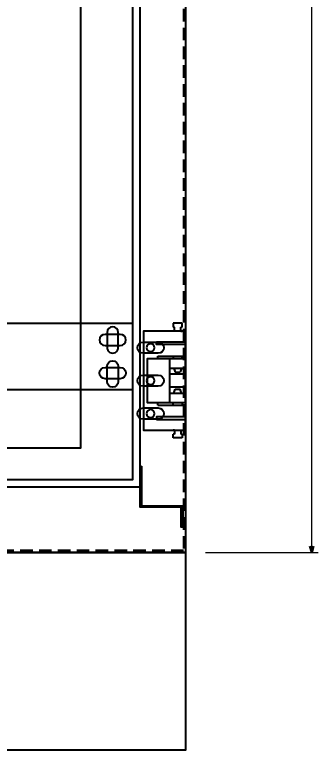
# Model space of a CAD drawing. Header units: millimetres. Extents: x 0 to 6126, y 0 to 4331.
# Drawn here: x 4242 to 4472, y 2349 to 2907 of the extents above; entities that cross this region are included whole.
import ezdxf

# ---------------------------------------------------------------- set-up
doc = ezdxf.new("R2010")
doc.units = ezdxf.units.MM
doc.linetypes.add('HIDDEN2', pattern=[4.7625, 3.175, -1.5875])
doc.layers.add('CNC', color=7, linetype='Continuous')
doc.layers.add('DIM', color=253, linetype='Continuous')
doc.dimstyles.new('CNC', dxfattribs={"dimtxt": 50, "dimasz": 5, "dimexe": 5, "dimexo": 15, "dimgap": 10, "dimtad": 1, "dimdec": 0, "dimtxsty": 'Standard', "dimblk": 'OPEN30', "dimcen": 10, "dimclrd": 5, "dimclre": 5, "dimclrt": 3, "dimazin": 3, "dimtfac": 1, "dimtdec": 0, "dimtmove": 0, "dimatfit": 3, "dimldrblk": 'ARCHTICK', "dimlwd": 9, "dimlwe": 9})

# ---------------------------------------------------------------- blocks, each defined once
blk = doc.blocks.new('*D17')
at = {"color": 0, "linetype": 'ByBlock', "lineweight": -2}
for p, q in [((4465.26, 3993.96), (4466.6, 3998.96)), ((4466.6, 3998.96), (4467.94, 3993.96)), ((4466.6, 3998.96), (4466.6, 3993.96)), ((4466.6, 2498.96), (4465.26, 2503.96)), ((4467.94, 2503.96), (4466.6, 2498.96)), ((4466.6, 2498.96), (4466.6, 2503.96))]:
    blk.add_line(p, q, dxfattribs=at)
at = {"layer": 'Defpoints', "color": 0, "ltscale": 3, "transparency": 16777216}
for p in [(4371.01, 3998.96), (4466.6, 3998.96), (4371.01, 2498.96)]:
    blk.add_point(p, dxfattribs=at)
at = {"layer": 'DIM', "color": 5, "lineweight": 9, "ltscale": 3, "transparency": 16777216}
for p, q in [((4386.01, 3998.96), (4471.6, 3998.96)), ((4466.6, 2503.96), (4466.6, 3993.96)), ((4386.01, 2498.96), (4471.6, 2498.96))]:
    blk.add_line(p, q, dxfattribs=at)
at = {"layer": 'DIM', "color": 3, "ltscale": 3, "transparency": 16777216, "insert": (4431.08, 3248.96), "char_height": 50, "attachment_point": 5, "rotation": 90}
blk.add_mtext('1500', dxfattribs=at)
blk = doc.blocks.new('_ArchTick')
at = {"color": 0, "const_width": 0.15}
blk.add_lwpolyline([(-0.5, -0.5), (0.5, 0.5)], dxfattribs=at)
blk = doc.blocks.new('_Open30')
at = {"color": 0, "linetype": 'ByBlock', "lineweight": -2}
for p, q in [((-1, 0.27), (0, 0)), ((0, 0), (-1, -0.27)), ((0, 0), (-1, 0))]:
    blk.add_line(p, q, dxfattribs=at)
blk = doc.blocks.new('ovan')
at = {"color": 2}
for p, q in [((14.75, 8.55), (3.25, 8.55)), ((3.25, 0.05), (14.75, 0.05))]:
    blk.add_line(p, q, dxfattribs=at)
for centre, start, end in [((3.25, 4.3), 90, 270), ((14.75, 4.3), 270, 90)]:
    blk.add_arc(centre, 4.25, start, end, dxfattribs=at)
blk = doc.blocks.new('HL011-1-6')
at = {"color": 1}
for p, q in [((29.5, 81), (22.5, 81)), ((22.5, 81), (22.5, 78)), ((29.5, 78), (29.5, 81)), ((23.5, 78), (22.5, 78)), ((23.5, 75), (22.5, 75)), ((23.5, 75), (23.5, 78)), ((29.5, 78), (28.5, 78)), ((28.5, 75), (28.5, 78)), ((28.5, 75), (29.5, 75)), ((11, 56), (11, 54)), ((11, 56), (32, 56)), ((22.5, 56), (22.5, 54)), ((29.5, 54), (29.5, 56)), ((20, 54), (20, 21)), ((20, 47), (32, 47)), ((23.1, 47), (24, 44)), ((28.9, 47), (28, 44)), ((32, 42.5), (20, 42.5)), ((24, 44), (28, 44)), ((32, 32.5), (20, 32.5)), ((20, 28), (32, 28)), ((23.1, 28), (24, 31)), ((24, 31), (28, 31)), ((28.9, 28), (28, 31)), ((11, 21), (11, 19)), ((11, 19), (32, 19)), ((22.5, 19), (22.5, 21)), ((29.5, 21), (29.5, 19)), ((23.5, 0), (22.5, 0)), ((23.5, 0), (23.5, -3)), ((28.5, 0), (28.5, -3)), ((28.5, 0), (29.5, 0)), ((22.5, -6), (22.5, -3)), ((23.5, -3), (22.5, -3)), ((29.5, -3), (28.5, -3)), ((29.5, -3), (29.5, -6)), ((29.5, -6), (22.5, -6))]:
    blk.add_line(p, q, dxfattribs=at)
for points in [[(32, 19), (32, 0), (0, 0), (0, 75), (32, 75), (32, 56)], [(32, 28), (32, 21), (3, 21), (3, 54), (32, 54), (32, 47)], [(32, 42.5), (32, 32.5)]]:
    blk.add_lwpolyline(points, dxfattribs=at)
for points in [[(10, 67), (32, 67), (32, 65), (10, 65)], [(10, 8), (32, 8), (32, 10), (10, 10)]]:
    blk.add_lwpolyline(points, close=True, dxfattribs=at)
for centre in [(5.5, 62.5), (5.5, 37.5), (5.5, 12.5)]:
    blk.add_circle(centre, 3, dxfattribs=at)
blk = doc.blocks.new('ovan8.5x20')
at = {"layer": 'CNC', "color": 2, "lineweight": -3}
for p, q in [((5.75, 4.25), (-5.75, 4.25)), ((-5.75, -4.25), (5.75, -4.25))]:
    blk.add_line(p, q, dxfattribs=at)
for centre, start, end in [((-5.75, 0), 90, 270), ((5.75, 0), 270, 90)]:
    blk.add_arc(centre, 4.25, start, end, dxfattribs=at)

msp = doc.modelspace()

# ---------------------------------------------------------------- linework, layer by layer
at = {"color": 7, "ltscale": 3}
msp.add_lwpolyline([(3271.01, 3998.96), (4371.01, 3998.96), (4371.01, 2498.96), (3271.01, 2498.96)], close=True, dxfattribs=at)
at = {"color": 7, "linetype": 'HIDDEN2', "ltscale": 3}
msp.add_lwpolyline([(3272.51, 3997.46), (4369.51, 3997.46), (4369.51, 2500.46), (3272.51, 2500.46)], close=True, dxfattribs=at)
at = {"color": 4, "ltscale": 3}
msp.add_lwpolyline([(4336.51, 3897.46), (3854.01, 3897.46), (3854.01, 2548.96), (4336.51, 2548.96)], close=True, dxfattribs=at)
at = {"color": 35, "ltscale": 3}
msp.add_lwpolyline([(4331.01, 3891.96), (3859.51, 3891.96), (3859.51, 2554.46), (4331.01, 2554.46)], close=True, dxfattribs=at)
at = {"color": 3, "ltscale": 3}
msp.add_lwpolyline([(4291.51, 3883.46), (3905.51, 3883.46), (3905.51, 2578.46), (4291.51, 2578.46)], close=True, dxfattribs=at)
at = {"color": 8, "ltscale": 3}
msp.add_lwpolyline([(3859.51, 2622.76), (4331.01, 2622.76), (4331.01, 2672.76), (3859.51, 2672.76)], close=True, dxfattribs=at)
at = {"color": 243}
msp.add_lwpolyline([(4337.71, 2564.56), (4337.71, 2534.56), (4368.91, 2534.56), (4368.91, 2518.36), (4367.71, 2518.36), (4367.71, 2533.36), (4336.51, 2533.36), (4336.51, 2564.56)], close=True, dxfattribs=at)
at = {"ltscale": 3}
msp.add_lwpolyline([(3271.01, 2498.96), (4371.01, 2498.96), (4371.01, 2348.96), (3271.01, 2348.96)], close=True, dxfattribs=at)

# ---------------------------------------------------------------- block references
at = {"color": 7, "xscale": -1, "rotation": 180}
msp.add_blockref('HL011-1-6', (4339.01, 2666.96), dxfattribs=at)
at = {"color": 2, "xscale": -1, "rotation": 180}
for p in [(4335.51, 2658.76), (4335.51, 2633.76), (4335.51, 2608.76)]:
    msp.add_blockref('ovan', p, dxfattribs=at)
at = {"layer": 'CNC', "lineweight": -3}
for rotation in [270, 180]:
    msp.add_blockref('ovan8.5x20', (4315.76, 2660.35), dxfattribs=dict(at, rotation=rotation))
at = {"layer": 'CNC', "lineweight": -3, "xscale": -1, "rotation": 270}
msp.add_blockref('ovan8.5x20', (4315.76, 2634.49), dxfattribs=at)
at = {"layer": 'CNC', "lineweight": -3, "xscale": -1}
msp.add_blockref('ovan8.5x20', (4315.76, 2635.18), dxfattribs=at)

# ---------------------------------------------------------------- dimensions: what is measured, and where the dimension line sits
at = {"layer": 'DIM', "color": 7, "ltscale": 3}
dim = msp.add_linear_dim(base=(4466.6, 3998.96), p1=(4371.01, 2498.96), p2=(4371.01, 3998.96), angle=90, dimstyle='CNC', dxfattribs=at)
dim.commit()
dim.dimension.update_dxf_attribs({"geometry": '*D17', "text_midpoint": (4431.08, 3248.96)})

doc.saveas('drawing.dxf')
